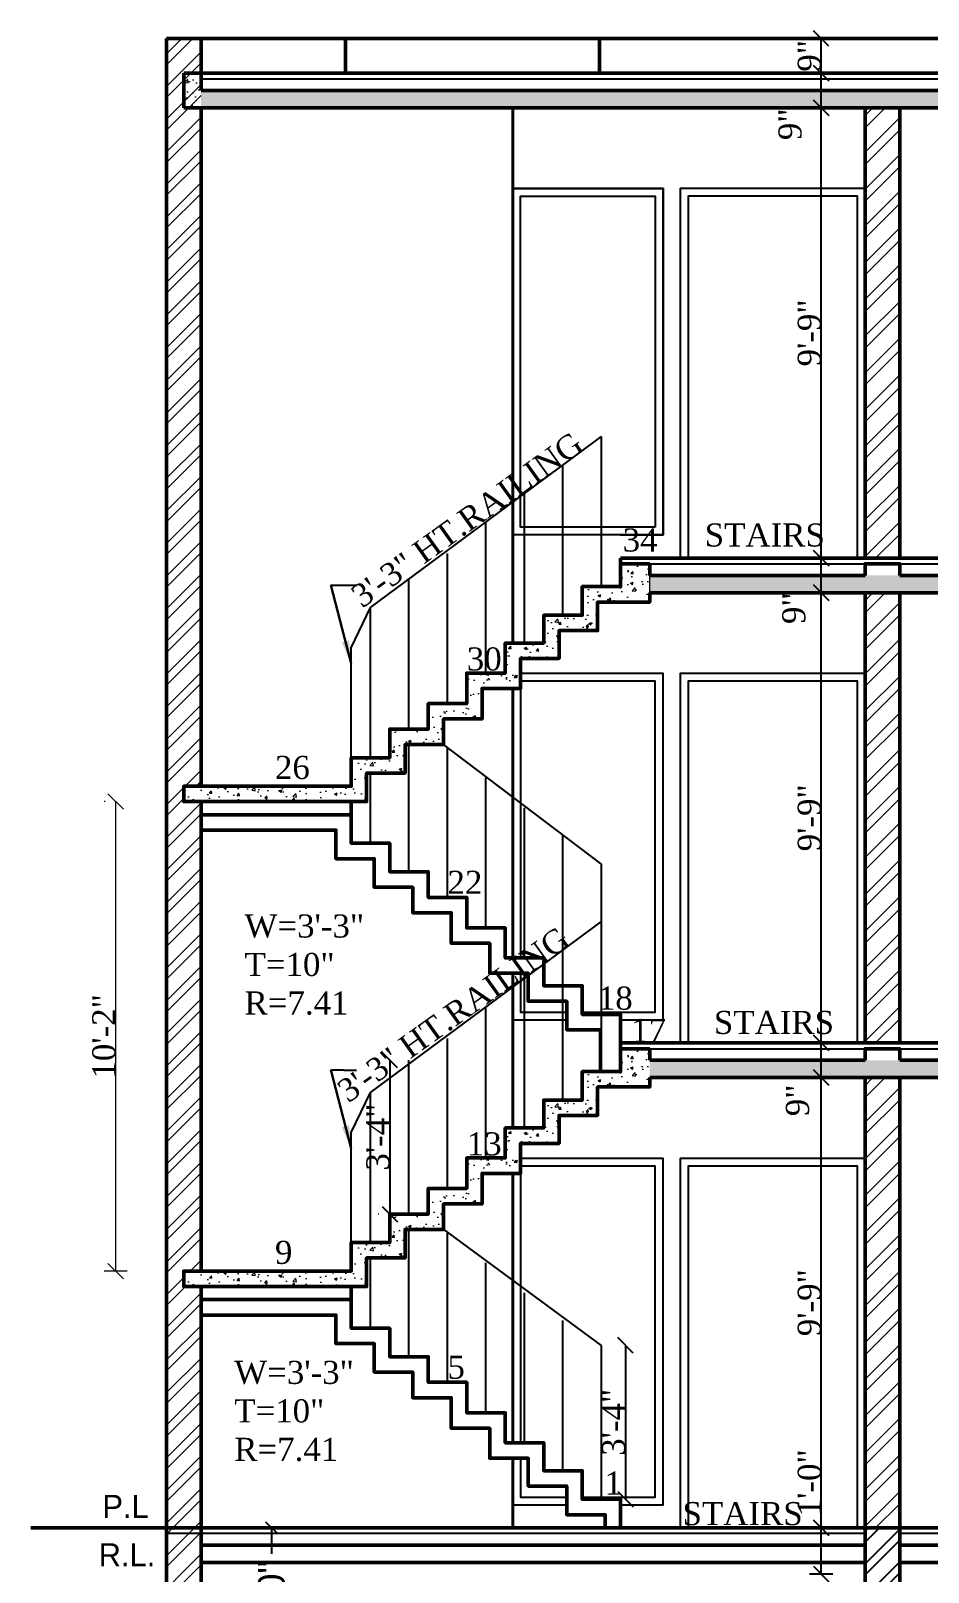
# Model space of a CAD drawing. Header units: feet. Extents: x 37458 to 42412, y -3338 to -325.
# Drawn here: x 40916.5 to 41149.7, y -1262.9 to -862.4 of the extents above; entities that cross this region are included whole.
import ezdxf

# ---------------------------------------------------------------- set-up
doc = ezdxf.new("R2010")
doc.units = ezdxf.units.FT
doc.header["$MEASUREMENT"] = 0
doc.header["$PDMODE"] = 35
doc.header["$PDSIZE"] = 8
doc.layers.get('Defpoints').update_dxf_attribs({"color": 52})
doc.layers.add('BLK_1_PARAPET_HT', color=2, linetype='Continuous', plot=False)
for name, color, linetype, lineweight in [('BLK_1_STAIR_HEADROOM', 7, 'Continuous', 0), ('dimensiom', 35, 'Continuous', 25), ('HAT', 8, 'Continuous', 13), ('RAILING', 113, 'Continuous', 25), ('TEXT', 7, 'Continuous', 30), ('WAII', 1, 'Continuous', 50), ('walls', 1, 'Continuous', 50), ('WIN', 141, 'Continuous', 25)]:
    doc.layers.add(name, color=color, linetype=linetype, lineweight=lineweight)
doc.styles.add("4''", font='romai___.ttf', dxfattribs={"height": 7})
doc.styles.add('FINAL SITE PLAN', font='romai___.ttf', dxfattribs={"height": 7})
doc.styles.get("Standard").update_dxf_attribs({"font": 'times.ttf', "height": 6})
doc.dimstyles.new('arrow', dxfattribs={"dimtxt": 6, "dimasz": 4, "dimexe": 3, "dimexo": 6, "dimgap": 0, "dimtad": 1, "dimzin": 3, "dimdsep": 46, "dimlunit": 4, "dimtxsty": 'Standard', "dimblk": 'OBLIQUE', "dimcen": 12, "dimclrd": 7, "dimclre": 256, "dimclrt": 7, "dimadec": 0, "dimazin": 0, "dimtfac": 1, "dimtofl": 0, "dimtmove": 0, "dimatfit": 3, "dimfxl": 3, "dimfxlon": 1, "dimtolj": 1, "dimtzin": 0, "dimlwd": -1, "dimlwe": -1, "dimarcsym": 0})
doc.dimstyles.new('PLANS', dxfattribs={"dimtxt": 6, "dimasz": 3, "dimexe": 3, "dimexo": 3, "dimgap": 1, "dimtad": 0, "dimzin": 3, "dimdsep": 46, "dimlunit": 4, "dimtxsty": 'FINAL SITE PLAN', "dimblk": 'OBLIQUE', "dimcen": 12, "dimclrd": 256, "dimclre": 256, "dimclrt": 256, "dimadec": 0, "dimazin": 0, "dimtfac": 1, "dimtofl": 0, "dimtmove": 0, "dimatfit": 3, "dimfxl": 3, "dimfxlon": 1, "dimtolj": 1, "dimtzin": 0, "dimlwd": -1, "dimlwe": -1, "dimarcsym": 0})
pattern_1 = [(50, (0, -0.24), (7.1726018, -0.62752135), [0.75, -8.25]), (355, (0, -0.24), (-1.3875133, 7.5219213), [0.6, -6.6]), (100.4514, (0.598, -0.292), (5.7850938, 6.8943954), [0.6374019, -7.0114211]), (46.1842, (0, 1.76), (10.6724105, -1.6551901), [1.125, -12.375]), (96.6356, (0.889, 1.622), (9.346627, 9.7411787), [0.956103, -10.51713]), (351.1842, (0, 1.76), (9.3466195, 9.741186), [0.9, -9.9]), (21, (1, 1.26), (5.9690705, -4.0261889), [0.75, -8.25]), (326, (1, 1.26), (2.4331533, 7.2515005), [0.6, -6.6]), (71.4514, (1.4974, 0.9245), (8.4022263, 3.225305), [0.6374019, -7.0114211]), (37.5, (0, -0.24), (0.12159855, 3.32893854), [0, -6.52, 0, -6.7, 0, -6.625]), (7.5, (0, -0.24), (2.63069537, 3.94411712), [0, -3.82, 0, -6.37, 0, -2.525]), (327.5, (-2.23, -0.24), (5.33822436, -0.22554872), [0, -2.5, 0, -7.8, 0, -10.35]), (317.5, (-3.23, -0.24), (5.8318617, 1.0010498), [0, -3.25, 0, -5.18, 0, -7.35])]
pattern_2 = [(50, (-3e-11, -126.24), (7.1726018, -0.62752135), [0.75, -8.25]), (355, (-3e-11, -126.24), (-1.3875133, 7.5219213), [0.6, -6.6]), (100.4514, (0.598, -126.292), (5.7850938, 6.8943954), [0.6374019, -7.0114211]), (46.1842, (-3e-11, -124.24), (10.6724105, -1.6551901), [1.125, -12.375]), (96.6356, (0.889, -124.378), (9.346627, 9.7411787), [0.956103, -10.51713]), (351.1842, (-3e-11, -124.24), (9.3466195, 9.741186), [0.9, -9.9]), (21, (1, -124.74), (5.9690705, -4.0261889), [0.75, -8.25]), (326, (1, -124.74), (2.4331533, 7.2515005), [0.6, -6.6]), (71.4514, (1.4974, -125.0755), (8.4022263, 3.225305), [0.6374019, -7.0114211]), (37.5, (-3e-11, -126.24), (0.12159855, 3.32893854), [0, -6.52, 0, -6.7, 0, -6.625]), (7.5, (-3e-11, -126.24), (2.63069537, 3.94411712), [0, -3.82, 0, -6.37, 0, -2.525]), (327.5, (-2.23, -126.24), (5.33822436, -0.22554872), [0, -2.5, 0, -7.8, 0, -10.35]), (317.5, (-3.23, -126.24), (5.8318617, 1.0010498), [0, -3.25, 0, -5.18, 0, -7.35])]

# ---------------------------------------------------------------- blocks, each defined once
blk = doc.blocks.new('_Oblique')
at = {"layer": 'dimensiom', "color": 0, "lineweight": -2}
blk.add_line((-0.5, -0.5), (0.5, 0.5), dxfattribs=at)
blk = doc.blocks.new('*D359')
at = {"layer": 'Defpoints', "color": 0, "transparency": 16777216}
for p in [(40973.01, -1251.37, 31), (40979.09, -1251.37), (40975.59, -1287.13)]:
    blk.add_point(p, dxfattribs=at)
at = {"layer": 'dimensiom', "transparency": 16777216}
for p, q in [((40979.09, -1251.37), (40979.09, -1258.16)), ((40980.41, -1251.37), (40982.09, -1251.37)), ((40979.09, -1287.13), (40979.09, -1280.34)), ((40978.59, -1287.13), (40982.09, -1287.13))]:
    blk.add_line(p, q, dxfattribs=at)
at = {"layer": 'dimensiom', "transparency": 16777216, "xscale": 3, "yscale": 3, "zscale": 3}
for p, rotation in [((40979.09, -1251.37), 90), ((40979.09, -1287.13), 270)]:
    blk.add_blockref('_Oblique', p, dxfattribs=dict(at, rotation=rotation))
at = {"layer": 'dimensiom', "transparency": 16777216, "insert": (40979.09, -1269.25), "char_height": 7, "attachment_point": 5, "rotation": 90, "style": 'FINAL SITE PLAN'}
blk.add_mtext('\\A1;3\'-0"', dxfattribs=at)
blk = doc.blocks.new('*D182')
at = {"layer": 'Defpoints', "color": 0, "ltscale": 0.75, "transparency": 16777216}
for p in [(41121.87, -1251.37), (41133.28, -1251.37), (41133.28, -1263.37)]:
    blk.add_point(p, dxfattribs=at)
at = {"layer": 'dimensiom', "color": 7, "ltscale": 0.75, "transparency": 16777216}
for p, q in [((41121.87, -1251.37), (41121.87, -1231.97)), ((41121.87, -1263.37), (41121.87, -1251.37))]:
    blk.add_line(p, q, dxfattribs=at)
at = {"layer": 'dimensiom', "ltscale": 0.75, "transparency": 16777216}
for p, q in [((41124.87, -1251.37), (41118.87, -1251.37)), ((41124.87, -1263.37), (41118.87, -1263.37))]:
    blk.add_line(p, q, dxfattribs=at)
at = {"layer": 'dimensiom', "color": 7, "ltscale": 0.75, "transparency": 16777216, "xscale": 4, "yscale": 4, "zscale": 4}
for p, rotation in [((41121.87, -1251.37), 90), ((41121.87, -1263.37), 270)]:
    blk.add_blockref('_Oblique', p, dxfattribs=dict(at, rotation=rotation))
at = {"layer": 'dimensiom', "color": 7, "ltscale": 0.75, "transparency": 16777216, "insert": (41118.82, -1239.67), "char_height": 6, "attachment_point": 5, "rotation": 90}
blk.add_mtext('\\A1;1\'-0"', dxfattribs=at)
blk = doc.blocks.new('*D183')
at = {"layer": 'Defpoints', "color": 0, "ltscale": 0.75, "transparency": 16777216}
for p in [(41121.87, -1134.37), (41133.28, -1134.37), (41133.28, -1251.37)]:
    blk.add_point(p, dxfattribs=at)
at = {"layer": 'dimensiom', "ltscale": 0.75, "transparency": 16777216}
for p, q in [((41124.87, -1134.37), (41118.87, -1134.37)), ((41124.87, -1251.37), (41118.87, -1251.37))]:
    blk.add_line(p, q, dxfattribs=at)
at = {"layer": 'dimensiom', "color": 7, "ltscale": 0.75, "transparency": 16777216}
blk.add_line((41121.87, -1251.37), (41121.87, -1134.37), dxfattribs=at)
at = {"layer": 'dimensiom', "color": 7, "ltscale": 0.75, "transparency": 16777216, "xscale": 4, "yscale": 4, "zscale": 4}
for p, rotation in [((41121.87, -1134.37), 90), ((41121.87, -1251.37), 270)]:
    blk.add_blockref('_Oblique', p, dxfattribs=dict(at, rotation=rotation))
at = {"layer": 'dimensiom', "color": 7, "ltscale": 0.75, "transparency": 16777216, "insert": (41118.81, -1192.87), "char_height": 6, "attachment_point": 5, "rotation": 90}
blk.add_mtext('\\A1;9\'-9"', dxfattribs=at)
blk = doc.blocks.new('*D184')
at = {"layer": 'Defpoints', "color": 0, "ltscale": 0.75, "transparency": 16777216}
for p in [(41121.87, -1125.37), (41133.28, -1125.37, -83.64), (41133.28, -1134.37)]:
    blk.add_point(p, dxfattribs=at)
at = {"layer": 'dimensiom', "ltscale": 0.75, "transparency": 16777216}
for p, q in [((41119.89, -1125.37), (41118.87, -1125.37)), ((41124.87, -1134.37), (41118.87, -1134.37))]:
    blk.add_line(p, q, dxfattribs=at)
at = {"layer": 'dimensiom', "color": 7, "ltscale": 0.75, "transparency": 16777216}
blk.add_line((41121.87, -1134.37), (41121.87, -1125.37), dxfattribs=at)
at = {"layer": 'dimensiom', "color": 7, "ltscale": 0.75, "transparency": 16777216, "xscale": 4, "yscale": 4, "zscale": 4}
for p, rotation in [((41121.87, -1125.37), 90), ((41121.87, -1134.37), 270)]:
    blk.add_blockref('_Oblique', p, dxfattribs=dict(at, rotation=rotation))
at = {"layer": 'dimensiom', "color": 7, "ltscale": 0.75, "transparency": 16777216, "insert": (41115.75, -1140.29), "char_height": 6, "attachment_point": 5, "rotation": 90}
blk.add_mtext('\\A1;9"', dxfattribs=at)
blk = doc.blocks.new('*D185')
at = {"layer": 'Defpoints', "color": 0, "ltscale": 0.75, "transparency": 16777216}
for p in [(41121.87, -1008.37), (41133.28, -1008.37, -83.64), (41133.28, -1125.37, -83.64)]:
    blk.add_point(p, dxfattribs=at)
at = {"layer": 'dimensiom', "ltscale": 0.75, "transparency": 16777216}
for p, q in [((41119.89, -1008.37), (41118.87, -1008.37)), ((41119.89, -1125.37), (41118.87, -1125.37))]:
    blk.add_line(p, q, dxfattribs=at)
at = {"layer": 'dimensiom', "color": 7, "ltscale": 0.75, "transparency": 16777216}
blk.add_line((41121.87, -1125.37), (41121.87, -1008.37), dxfattribs=at)
at = {"layer": 'dimensiom', "color": 7, "ltscale": 0.75, "transparency": 16777216, "xscale": 4, "yscale": 4, "zscale": 4}
for p, rotation in [((41121.87, -1008.37), 90), ((41121.87, -1125.37), 270)]:
    blk.add_blockref('_Oblique', p, dxfattribs=dict(at, rotation=rotation))
at = {"layer": 'dimensiom', "color": 7, "ltscale": 0.75, "transparency": 16777216, "insert": (41118.81, -1066.87), "char_height": 6, "attachment_point": 5, "rotation": 90}
blk.add_mtext('\\A1;9\'-9"', dxfattribs=at)
blk = doc.blocks.new('*D186')
at = {"layer": 'Defpoints', "color": 0, "ltscale": 0.75, "transparency": 16777216}
for p in [(41121.87, -999.37), (41132.58, -999.37, -68.49), (41133.28, -1008.37, -83.64)]:
    blk.add_point(p, dxfattribs=at)
at = {"layer": 'dimensiom', "ltscale": 0.75, "transparency": 16777216}
for p, q in [((41120.05, -999.37), (41118.87, -999.37)), ((41119.89, -1008.37), (41118.87, -1008.37))]:
    blk.add_line(p, q, dxfattribs=at)
at = {"layer": 'dimensiom', "color": 7, "ltscale": 0.75, "transparency": 16777216}
blk.add_line((41121.87, -1008.37), (41121.87, -999.37), dxfattribs=at)
at = {"layer": 'dimensiom', "color": 7, "ltscale": 0.75, "transparency": 16777216, "xscale": 4, "yscale": 4, "zscale": 4}
for p, rotation in [((41121.87, -999.37), 90), ((41121.87, -1008.37), 270)]:
    blk.add_blockref('_Oblique', p, dxfattribs=dict(at, rotation=rotation))
at = {"layer": 'dimensiom', "color": 7, "ltscale": 0.75, "transparency": 16777216, "insert": (41114.79, -1012.4), "char_height": 6, "attachment_point": 5, "rotation": 90}
blk.add_mtext('\\A1;9"', dxfattribs=at)
blk = doc.blocks.new('*D187')
at = {"layer": 'Defpoints', "color": 0, "ltscale": 0.75, "transparency": 16777216}
for p in [(41121.87, -882.37), (41133.28, -882.37, -185.28), (41132.58, -999.37, -68.49)]:
    blk.add_point(p, dxfattribs=at)
at = {"layer": 'dimensiom', "ltscale": 0.75, "transparency": 16777216}
for p, q in [((41119.34, -882.37), (41118.87, -882.37)), ((41120.05, -999.37), (41118.87, -999.37))]:
    blk.add_line(p, q, dxfattribs=at)
at = {"layer": 'dimensiom', "color": 7, "ltscale": 0.75, "transparency": 16777216}
blk.add_line((41121.87, -999.37), (41121.87, -882.37), dxfattribs=at)
at = {"layer": 'dimensiom', "color": 7, "ltscale": 0.75, "transparency": 16777216, "xscale": 4, "yscale": 4, "zscale": 4}
for p, rotation in [((41121.87, -882.37), 90), ((41121.87, -999.37), 270)]:
    blk.add_blockref('_Oblique', p, dxfattribs=dict(at, rotation=rotation))
at = {"layer": 'dimensiom', "color": 7, "ltscale": 0.75, "transparency": 16777216, "insert": (41118.81, -940.87), "char_height": 6, "attachment_point": 5, "rotation": 90}
blk.add_mtext('\\A1;9\'-9"', dxfattribs=at)
blk = doc.blocks.new('*D188')
at = {"layer": 'Defpoints', "color": 0, "ltscale": 0.75, "transparency": 16777216}
for p in [(41121.87, -873.37), (41133.39, -873.37, 397.78), (41133.28, -882.37, -185.28)]:
    blk.add_point(p, dxfattribs=at)
at = {"layer": 'dimensiom', "ltscale": 0.75, "transparency": 16777216}
for p, q in [((41119.09, -873.37), (41118.87, -873.37)), ((41119.34, -882.37), (41118.87, -882.37))]:
    blk.add_line(p, q, dxfattribs=at)
at = {"layer": 'dimensiom', "color": 7, "ltscale": 0.75, "transparency": 16777216}
blk.add_line((41121.87, -882.37), (41121.87, -873.37), dxfattribs=at)
at = {"layer": 'dimensiom', "color": 7, "ltscale": 0.75, "transparency": 16777216, "xscale": 4, "yscale": 4, "zscale": 4}
for p, rotation in [((41121.87, -873.37), 90), ((41121.87, -882.37), 270)]:
    blk.add_blockref('_Oblique', p, dxfattribs=dict(at, rotation=rotation))
at = {"layer": 'dimensiom', "color": 7, "ltscale": 0.75, "transparency": 16777216, "insert": (41113.8, -886.66), "char_height": 6, "attachment_point": 5, "rotation": 90}
blk.add_mtext('\\A1;9"', dxfattribs=at)
blk = doc.blocks.new('*D189')
at = {"layer": 'Defpoints', "color": 0, "ltscale": 0.75, "transparency": 16777216}
for p in [(41121.87, -864.37), (41133.34, -864.37, 394.82), (41133.39, -873.37, 397.78)]:
    blk.add_point(p, dxfattribs=at)
at = {"layer": 'dimensiom', "ltscale": 0.75, "transparency": 16777216}
for p, q in [((41119.09, -864.37), (41118.87, -864.37)), ((41119.09, -873.37), (41118.87, -873.37))]:
    blk.add_line(p, q, dxfattribs=at)
at = {"layer": 'dimensiom', "color": 7, "ltscale": 0.75, "transparency": 16777216}
blk.add_line((41121.87, -873.37), (41121.87, -864.37), dxfattribs=at)
at = {"layer": 'dimensiom', "color": 7, "ltscale": 0.75, "transparency": 16777216, "xscale": 4, "yscale": 4, "zscale": 4}
for p, rotation in [((41121.87, -864.37), 90), ((41121.87, -873.37), 270)]:
    blk.add_blockref('_Oblique', p, dxfattribs=dict(at, rotation=rotation))
at = {"layer": 'dimensiom', "color": 7, "ltscale": 0.75, "transparency": 16777216, "insert": (41118.81, -868.87), "char_height": 6, "attachment_point": 5, "rotation": 90}
blk.add_mtext('\\A1;9"', dxfattribs=at)
blk = doc.blocks.new('*D318')
at = {"layer": 'BLK_1_STAIR_HEADROOM', "ltscale": 0.75, "transparency": 16777216}
for p, q in [((40935.86, -1062.66), (40935.58, -1062.66)), ((40941.58, -1184.66), (40935.58, -1184.66))]:
    blk.add_line(p, q, dxfattribs=at)
at = {"layer": 'BLK_1_STAIR_HEADROOM', "color": 7, "ltscale": 0.75, "transparency": 16777216}
blk.add_line((40938.58, -1184.66), (40938.58, -1062.66), dxfattribs=at)
at = {"layer": 'Defpoints', "color": 0, "ltscale": 0.75, "transparency": 16777216}
for p in [(40938.58, -1062.66), (40999.78, -1062.66, -1364.08), (40999.78, -1184.66)]:
    blk.add_point(p, dxfattribs=at)
at = {"layer": 'BLK_1_STAIR_HEADROOM', "color": 7, "ltscale": 0.75, "transparency": 16777216, "xscale": 4, "yscale": 4, "zscale": 4}
for p, rotation in [((40938.58, -1062.66), 90), ((40938.58, -1184.66), 270)]:
    blk.add_blockref('_Oblique', p, dxfattribs=dict(at, rotation=rotation))
at = {"layer": 'BLK_1_STAIR_HEADROOM', "color": 7, "ltscale": 0.75, "transparency": 16777216, "insert": (40935.53, -1123.66), "char_height": 6, "attachment_point": 5, "rotation": 90}
blk.add_mtext('\\A1;10\'-2"', dxfattribs=at)
blk = doc.blocks.new('*D331')
at = {"layer": 'BLK_1_PARAPET_HT', "color": 7, "transparency": 16777216}
blk.add_line((41071.01, -1203.95), (41071.01, -1243.95), dxfattribs=at)
at = {"layer": 'BLK_1_PARAPET_HT', "transparency": 16777216}
for p, q in [((41073.97, -1203.95), (41074.01, -1203.95)), ((41073.97, -1243.95), (41074.01, -1243.95))]:
    blk.add_line(p, q, dxfattribs=at)
at = {"layer": 'Defpoints', "color": 0, "transparency": 16777216}
for p in [(41064.78, -1203.95, -1262.44), (41064.78, -1243.95, -1262.44), (41071.01, -1243.95)]:
    blk.add_point(p, dxfattribs=at)
at = {"layer": 'BLK_1_PARAPET_HT', "color": 7, "transparency": 16777216, "xscale": 4, "yscale": 4, "zscale": 4}
for p, rotation in [((41071.01, -1203.95), 90), ((41071.01, -1243.95), 270)]:
    blk.add_blockref('_Oblique', p, dxfattribs=dict(at, rotation=rotation))
at = {"layer": 'BLK_1_PARAPET_HT', "color": 7, "transparency": 16777216, "insert": (41067.96, -1223.95), "char_height": 6, "attachment_point": 5, "rotation": 90}
blk.add_mtext('\\A1;3\'-4"', dxfattribs=at)
blk = doc.blocks.new('*D330')
at = {"layer": 'BLK_1_PARAPET_HT', "transparency": 16777216}
for p, q in [((41006.82, -1129.84), (41006.78, -1129.84)), ((41006.82, -1169.83), (41006.78, -1169.83))]:
    blk.add_line(p, q, dxfattribs=at)
at = {"layer": 'BLK_1_PARAPET_HT', "color": 7, "transparency": 16777216}
blk.add_line((41009.78, -1129.84), (41009.78, -1169.83), dxfattribs=at)
at = {"layer": 'Defpoints', "color": 0, "transparency": 16777216}
for p in [(41014.78, -1129.84, -1262.44), (41009.78, -1169.83), (41014.78, -1169.83, -1262.44)]:
    blk.add_point(p, dxfattribs=at)
at = {"layer": 'BLK_1_PARAPET_HT', "color": 7, "transparency": 16777216, "xscale": 4, "yscale": 4, "zscale": 4}
for p, rotation in [((41009.78, -1129.84), 90), ((41009.78, -1169.83), 270)]:
    blk.add_blockref('_Oblique', p, dxfattribs=dict(at, rotation=rotation))
at = {"layer": 'BLK_1_PARAPET_HT', "color": 7, "transparency": 16777216, "insert": (41006.73, -1149.84), "char_height": 6, "attachment_point": 5, "rotation": 90}
blk.add_mtext('\\A1;3\'-4"', dxfattribs=at)

msp = doc.modelspace()

# ---------------------------------------------------------------- hatches: boundary and pattern name
at = {"layer": 'dimensiom', "ltscale": 0.75}
h = msp.add_hatch(dxfattribs=at)
h.set_pattern_fill('ANSI32', color=256, scale=16, style=0)
h.set_pattern_definition([(45, (6718.246, 318.7826), (-4.2426407, 4.2426407), []), (45, (6721.074, 318.7826), (-4.2426407, 4.2426407), [])])
h.paths.add_polyline_path([(41133.2794, -1251.3706), (41142.2794, -1251.3706), (41142.2794, -1271.4424), (41133.2794, -1271.4424)])
at = {"layer": 'HAT', "ltscale": 0.75}
h = msp.add_hatch(dxfattribs=at)
h.set_pattern_fill('ANSI32', color=256, scale=16, style=0)
h.set_pattern_definition([(45, (3471.2465, 1150.107), (-4.2426407, 4.2426407), []), (45, (3474.075, 1150.107), (-4.2426407, 4.2426407), [])])
h.paths.add_polyline_path([(40960.7794, -864.3706), (40951.7794, -864.3706), (40951.7794, -1266.3706), (40949.5294, -1266.3706), (40949.5294, -1269.3706), (40947.2794, -1269.3706), (40947.2794, -1272.3706), (40945.0294, -1272.3706), (40945.0294, -1275.3706), (40942.7794, -1275.3706), (40942.7794, -1278.3706), (40960.7794, -1278.3706), (40960.7794, -1188.6647), (40956.2855, -1188.6647), (40956.2855, -1184.6647), (40960.7794, -1184.6647), (40960.7794, -1062.6647), (40956.2855, -1062.6647), (40956.2855, -1058.6647), (40960.7794, -1058.6647)])
h = msp.add_hatch(dxfattribs=at)
h.set_pattern_fill('AR-CONC', color=256, style=0)
h.set_pattern_definition([(50, (6254.746, 318.7826), (7.1726018, -0.6275213), [0.75, -8.25]), (355, (6254.746, 318.7826), (-1.3875133, 7.5219213), [0.6, -6.6]), (100.4514, (6255.3435, 318.73), (5.7850938, 6.8943954), [0.6374019, -7.0114211]), (46.1842, (6254.746, 320.7826), (10.6724105, -1.6551901), [1.125, -12.375]), (96.6356, (6255.635, 320.645), (9.346627, 9.7411787), [0.956103, -10.51713]), (351.1842, (6254.746, 320.783), (9.3466195, 9.741186), [0.9, -9.9]), (21, (6255.746, 320.2826), (5.9690705, -4.0261889), [0.75, -8.25]), (326, (6255.746, 320.2826), (2.4331533, 7.2515005), [0.6, -6.6]), (71.4514, (6256.243, 319.947), (8.4022263, 3.225305), [0.6374019, -7.0114211]), (37.5, (6254.7457, 318.7826), (0.12159855, 3.32893854), [0, -6.52, 0, -6.7, 0, -6.625]), (7.5, (6254.7457, 318.7826), (2.63069537, 3.94411712), [0, -3.82, 0, -6.37, 0, -2.525]), (327.5, (6252.5157, 318.7826), (5.33822436, -0.22554872), [0, -2.5, 0, -7.8, 0, -10.35]), (317.5, (6251.5157, 318.7826), (5.8318617, 1.0010498), [0, -3.25, 0, -5.18, 0, -7.35])])
h.paths.add_polyline_path([(40956.2794, -873.3706), (40960.7794, -873.3706), (40960.7794, -882.3706), (40956.2794, -882.3706)])
h = msp.add_hatch(dxfattribs=at)
h.set_pattern_fill('AR-CONC', color=256, style=0)
h.set_pattern_definition(pattern_1)
h.paths.add_polyline_path([(40960.7794, -877.8706), (41350.7794, -877.8706), (41350.7794, -882.3706), (40960.7794, -882.3706)])
h = msp.add_hatch(dxfattribs=at)
h.set_pattern_fill('ANSI32', color=256, scale=18, style=0)
h.set_pattern_definition([(45, (3e-11, 251.76), (-4.7729708, 4.7729708), []), (45, (3.182, 251.76), (-4.7729708, 4.7729708), [])])
h.paths.add_polyline_path([(41133.2794, -999.3706), (41142.2794, -999.3706), (41142.2794, -882.3706), (41133.2794, -882.3706)])
h = msp.add_hatch(dxfattribs=at)
h.set_pattern_fill('AR-CONC', color=256, style=0)
h.set_pattern_definition(pattern_1)
h.paths.add_polyline_path([(41043.7794, -1025.4681), (41053.7794, -1025.4681), (41053.7794, -1018.2164), (41063.7794, -1018.2164), (41063.7794, -1010.7919), (41077.3417, -1010.7919), (41077.3417, -1008.3706), (41077.3417, -1003.8706), (41077.3417, -1000.8706), (41069.7794, -1000.8706), (41069.7794, -1006.7919), (41059.7794, -1006.7919), (41059.7794, -1014.2164), (41049.7794, -1014.2164), (41049.7794, -1021.4681), (41039.7794, -1021.4681), (41039.7794, -1029.2557), (41029.7794, -1029.2557), (41029.7794, -1037.1812), (41019.7794, -1037.1812), (41019.7794, -1043.8338), (41009.7794, -1043.8338), (41009.7794, -1051.253), (40999.7794, -1051.253), (40999.7794, -1058.6647), (40956.2855, -1058.6647), (40956.2855, -1062.6647), (41003.7794, -1062.6647), (41003.7794, -1055.253), (41013.7794, -1055.253), (41013.7794, -1047.8338), (41023.7794, -1047.8338), (41023.7794, -1041.1812), (41033.7794, -1041.1812), (41033.7794, -1033.2557), (41043.7794, -1033.2557), (41043.7794, -1031.3706)])
h = msp.add_hatch(dxfattribs=at)
h.set_pattern_fill('AR-CONC', color=256, style=0)
h.set_pattern_definition(pattern_1)
h.paths.add_polyline_path([(41341.7794, -1008.3706), (41350.7794, -1008.3706), (41350.7794, -1000.8706), (41341.7794, -1000.8706)])
h.paths.add_polyline_path([(41077.3417, -1008.3706), (41341.7794, -1008.3706), (41341.7794, -1003.8706), (41077.3417, -1003.8706)])
h = msp.add_hatch(dxfattribs=at)
h.set_pattern_fill('ANSI32', color=256, scale=18, style=0)
h.set_pattern_definition([(45, (3e-11, 125.76), (-4.7729708, 4.7729708), []), (45, (3.182, 125.76), (-4.7729708, 4.7729708), [])])
h.paths.add_polyline_path([(41133.2794, -1125.3706), (41142.2794, -1125.3706), (41142.2794, -1008.3706), (41133.2794, -1008.3706)])
h = msp.add_hatch(dxfattribs=at)
h.set_pattern_fill('AR-CONC', color=256, style=0)
h.set_pattern_definition(pattern_2)
h.paths.add_polyline_path([(41043.7794, -1151.4681), (41053.7794, -1151.4681), (41053.7794, -1144.2164), (41063.7794, -1144.2164), (41063.7794, -1136.7919), (41077.3417, -1136.7919), (41077.3417, -1134.3706), (41077.3417, -1129.8706), (41077.3417, -1126.8706), (41069.7794, -1126.8706), (41069.7794, -1132.7919), (41059.7794, -1132.7919), (41059.7794, -1140.2164), (41049.7794, -1140.2164), (41049.7794, -1147.4681), (41039.7794, -1147.4681), (41039.7794, -1155.2557), (41029.7794, -1155.2557), (41029.7794, -1163.1812), (41019.7794, -1163.1812), (41019.7794, -1169.8338), (41009.7794, -1169.8338), (41009.7794, -1177.253), (40999.7794, -1177.253), (40999.7794, -1184.6647), (40956.2855, -1184.6647), (40956.2855, -1188.6647), (41003.7794, -1188.6647), (41003.7794, -1181.253), (41013.7794, -1181.253), (41013.7794, -1173.8338), (41023.7794, -1173.8338), (41023.7794, -1167.1812), (41033.7794, -1167.1812), (41033.7794, -1159.2557), (41043.7794, -1159.2557), (41043.7794, -1157.3706)])
h = msp.add_hatch(dxfattribs=at)
h.set_pattern_fill('AR-CONC', color=256, style=0)
h.set_pattern_definition(pattern_2)
h.paths.add_polyline_path([(41341.7794, -1134.3706), (41350.7794, -1134.3706), (41350.7794, -1126.8706), (41341.7794, -1126.8706)])
h.paths.add_polyline_path([(41077.3417, -1134.3706), (41341.7794, -1134.3706), (41341.7794, -1129.8706), (41077.3417, -1129.8706)])
h = msp.add_hatch(dxfattribs=at)
h.set_pattern_fill('ANSI32', color=256, scale=18, style=0)
h.set_pattern_definition([(45, (0, -0.24), (-4.7729708, 4.7729708), []), (45, (3.182, -0.24), (-4.7729708, 4.7729708), [])])
h.paths.add_polyline_path([(41133.2794, -1251.3706), (41142.2794, -1251.3706), (41142.2794, -1134.3706), (41133.2794, -1134.3706)])

# ---------------------------------------------------------------- linework, layer by layer
msp.add_line((41077.3417, -1009.5813, -1364.0775), (41077.3417, -1003.8706, -1364.0775), dxfattribs=at)
at = {"layer": 'HAT', "ltscale": 0.75, "elevation": -1325.5083}
msp.add_lwpolyline([(41133.2794, -1251.3706), (41142.2794, -1251.3706), (41142.2794, -1134.3706), (41133.2794, -1134.3706)], close=True, dxfattribs=at)
at = {"layer": 'RAILING', "color": 3, "ltscale": 0.75}
for p, q in [((41004.7794, -1012.253, -1382.0775), (41064.7794, -967.7919, -1382.0775)), ((41064.7794, -1006.7919, -1382.0775), (41064.7794, -967.7919, -1382.0775)), ((41054.7794, -1014.2164, -1382.0775), (41054.7794, -975.2164, -1382.0775)), ((41044.7794, -1021.4681, -1382.0775), (41044.7794, -982.4681, -1382.0775)), ((41034.7794, -1029.2557, -1382.0775), (41034.7794, -990.2557, -1382.0775)), ((41024.7794, -1037.1812, -1382.0775), (41024.7794, -998.1812, -1382.0775)), ((41014.7794, -1043.8338, -1382.0775), (41014.7794, -1004.8338, -1382.0775)), ((40999.7794, -1022.6647, -1382.0775), (41004.7794, -1012.253, -1382.0775)), ((41004.7794, -1051.253, -1382.0775), (41004.7794, -1012.253, -1382.0775)), ((40999.7794, -1058.6647, -1382.0775), (40999.7794, -1022.6647, -1382.0775)), ((41004.7794, -1051.253, -1382.0775), (41004.7794, -1034.4883, -1382.0775)), ((41014.7794, -1043.8338, -1382.0775), (41014.7794, -1041.9074, -1382.0775)), ((41014.7794, -1080.9074, -1382.0775), (41014.7794, -1047.8338, -1382.0775)), ((41064.7794, -1078.9493, -1382.0775), (41023.7794, -1047.8003, -1382.0775)), ((41024.7794, -1087.5601, -1382.0775), (41024.7794, -1048.5601, -1382.0775)), ((41004.7794, -1073.4883, -1382.0775), (41004.7794, -1055.253, -1382.0775)), ((41034.7794, -1095.4856, -1382.0775), (41034.7794, -1056.4856, -1382.0775)), ((41044.7794, -1103.2731, -1382.0775), (41044.7794, -1064.2731, -1382.0775)), ((41054.7794, -1110.5248, -1382.0775), (41054.7794, -1071.5248, -1382.0775)), ((41064.7794, -1132.7919, -1382.0775), (41064.7794, -1078.9493, -1382.0775)), ((41004.7794, -1138.253, -1280.438), (41064.7794, -1093.7919, -1280.438)), ((41064.7794, -1117.9493, -1280.438), (41064.7794, -1093.7919, -1280.438)), ((41054.7794, -1140.2164, -1280.438), (41054.7794, -1101.2164, -1280.438)), ((41044.7794, -1147.4681, -1280.438), (41044.7794, -1108.4681, -1280.438)), ((41034.7794, -1155.2557, -1280.438), (41034.7794, -1116.2557, -1280.438)), ((41024.7794, -1163.1812, -1280.438), (41024.7794, -1124.1812, -1280.438)), ((41064.7794, -1132.7919, -1280.438), (41064.7794, -1123.5177, -1280.438)), ((41014.7794, -1169.8338, -1280.438), (41014.7794, -1129.8338, -1280.438)), ((40999.7794, -1148.6647, -1280.438), (41004.7794, -1138.253, -1280.438)), ((41004.7794, -1177.253, -1280.438), (41004.7794, -1138.253, -1280.438)), ((40999.7794, -1184.6647, -1280.438), (40999.7794, -1148.6647, -1280.438)), ((41004.7794, -1177.253, -1280.438), (41004.7794, -1160.4883, -1280.438)), ((41014.7794, -1169.8338, -1280.438), (41014.7794, -1167.9074, -1280.438)), ((41014.7794, -1206.9074, -1280.438), (41014.7794, -1173.8338, -1280.438)), ((41064.7794, -1203.9493, -1280.438), (41023.7794, -1173.8003, -1280.438)), ((41024.7794, -1213.5601, -1280.438), (41024.7794, -1174.5601, -1280.438)), ((41004.7794, -1199.4883, -1280.438), (41004.7794, -1181.253, -1280.438)), ((41034.7794, -1221.4856, -1280.438), (41034.7794, -1182.4856, -1280.438)), ((41044.7794, -1229.2731, -1280.438), (41044.7794, -1190.2731, -1280.438)), ((41054.7794, -1236.5248, -1280.438), (41054.7794, -1197.5248, -1280.438)), ((41064.7794, -1243.9493, -1280.438), (41064.7794, -1203.9493, -1280.438))]:
    msp.add_line(p, q, dxfattribs=at)
at = {"layer": 'WAII', "lineweight": 40, "ltscale": 0.75}
for p, q in [((41041.7794, -882.3706, -914.7847), (41041.7794, -1021.4681, -914.7847)), ((41041.7794, -1033.2557, -813.1452), (41041.7794, -1103.2731, -813.1452)), ((41041.7794, -1107.2731, -813.1452), (41041.7794, -1147.4681, -813.1452)), ((41041.7794, -1159.2557, -1298.1999), (41041.7794, -1229.2731, -766.567)), ((41041.7794, -1233.2731, -711.5057), (41041.7794, -1251.3706, -711.5057))]:
    msp.add_line(p, q, dxfattribs=at)
at = {"layer": 'walls', "ltscale": 0.75}
for p, q in [((40960.7794, -864.3706, -914.9286), (40951.7794, -864.3706, -914.7847)), ((41419.7794, -864.3706, -922.2693), (40960.7794, -864.3706, -914.9286)), ((40998.2794, -873.3706, -914.717), (40998.2794, -864.3706, -916.44)), ((41064.2794, -873.3706, -914.717), (41064.2794, -864.3706, -916.44)), ((41350.7794, -873.3706, -914.7706), (40956.2794, -873.3706, -914.699)), ((40956.2794, -873.3706, -905.7847), (40956.2794, -882.3706, -905.7847)), ((40960.7794, -877.8706, -772.643), (41341.7794, -877.8706, -639.2864)), ((41350.7794, -882.3706, -923.443), (40956.2794, -882.3706, -944.2445)), ((41133.2794, -999.3706, -1515.7918), (41133.2794, -882.3706, -1515.7918)), ((41142.2794, -999.3706, -1515.7918), (41142.2794, -882.3706, -1515.7918)), ((41069.7794, -999.3706, -1438.8365), (41350.7794, -999.3706, -1341.1428)), ((41077.3417, -1000.8706, -1382.0775), (41069.7794, -1000.8706, -1382.0775)), ((41077.3417, -1003.8706, -1477.7737), (41133.2794, -1003.8706, -1451.2826)), ((41142.2794, -1003.8706, -1447.0203), (41341.7794, -1003.8706, -1352.5407)), ((41350.7794, -1008.3706, -1125.8747), (41077.3417, -1008.3706, -1509.791)), ((41077.3417, -1008.3706, -1341.8057), (41350.7794, -1008.3706, -1243.3554)), ((41133.2794, -1125.3706, -1414.1523), (41133.2794, -1008.3706, -1414.1523)), ((41142.2794, -1125.3706, -1414.1523), (41142.2794, -1008.3706, -1414.1523)), ((40999.7794, -1066.0765, -1382.0775), (40999.7794, -1062.6647, -1382.0775)), ((41069.7794, -1125.3706, -1337.197), (41350.7794, -1125.3706, -1239.5033)), ((41077.3417, -1126.8706, -1280.438), (41069.7794, -1126.8706, -1280.438)), ((41077.3417, -1129.8706, -1376.1342), (41133.2794, -1129.8706, -1349.6431)), ((41142.2794, -1129.8706, -1345.3808), (41341.7794, -1129.8706, -1250.9012)), ((41350.7794, -1134.3706, -1024.2353), (41077.3417, -1134.3706, -1408.1515)), ((41077.3417, -1134.3706, -1240.1662), (41350.7794, -1134.3706, -1141.7159)), ((41133.2794, -1251.3706, -1312.5128), (41133.2794, -1134.3706, -1312.5128)), ((41142.2794, -1251.3706, -1312.5128), (41142.2794, -1134.3706, -1312.5128)), ((40999.7794, -1192.0765, -1280.438), (40999.7794, -1188.6647, -1280.438)), ((41040.2794, -1251.3706, -1103.329), (40916.5345, -1251.3706, -1021.9168)), ((41428.7794, -1251.3706, -1114.1251), (41040.2794, -1251.3706, -1103.329)), ((41133.2794, -1271.2024, -1343.5083), (41133.2794, -1251.3706, -1312.5128)), ((41142.2794, -1271.2024, -1343.5083), (41142.2794, -1251.3706, -1312.5128)), ((41133.2794, -1255.8706, -1095.6488), (40960.7794, -1255.8706, -1095.6488)), ((41341.7794, -1255.8706, -1095.6488), (41142.2794, -1255.8706, -1095.6488)), ((41133.2794, -1260.3706, -1095.6488), (40960.7794, -1260.3706, -1095.6488)), ((41341.7794, -1260.3706, -1095.6488), (41142.2794, -1260.3706, -1095.6488))]:
    msp.add_line(p, q, dxfattribs=at)
for points, elevation in [([(40951.7794, -864.3706), (40951.7794, -1266.1306)], -1045.2122), ([(40960.7794, -864.3706), (40960.7794, -877.8706)], -1014.2167), ([(40960.7794, -882.3706), (40960.7794, -1058.6647)], -1014.2167), ([(41069.7794, -999.3706), (41069.7794, -1006.7919), (41059.7794, -1006.7919), (41059.7794, -1014.2164), (41049.7794, -1014.2164), (41049.7794, -1021.4681), (41039.7794, -1021.4681), (41039.7794, -1029.2557), (41029.7794, -1029.2557), (41029.7794, -1037.1812), (41019.7794, -1037.1812), (41019.7794, -1043.8338), (41009.7794, -1043.8338), (41009.7794, -1051.253), (40999.7794, -1051.253), (40999.7794, -1058.6647), (40956.2855, -1058.6647), (40956.2855, -1062.6647), (41003.7794, -1062.6647), (41003.7794, -1055.253), (41013.7794, -1055.253), (41013.7794, -1047.8338), (41023.7794, -1047.8338), (41023.7794, -1041.1812), (41033.7794, -1041.1812), (41033.7794, -1033.2557), (41043.7794, -1033.2557), (41043.7794, -1025.4681), (41053.7794, -1025.4681), (41053.7794, -1018.2164), (41063.7794, -1018.2164), (41063.7794, -1010.7919), (41077.3417, -1010.7919), (41077.3417, -1008.3706)], -1382.0775), ([(41077.3417, -1000.8706), (41077.3417, -1003.8706)], -1382.0775), ([(41133.2629, -1003.8706), (41133.2629, -1000.8706), (41142.2794, -1000.8706), (41142.2794, -1003.8706)], -1414.1523), ([(40960.7794, -1062.6647), (40960.7794, -1184.6647)], -1014.2167), ([(41069.7794, -1125.3706), (41069.7794, -1117.9493), (41059.7794, -1117.9493), (41059.7794, -1110.5248), (41049.7794, -1110.5248), (41049.7794, -1103.2731), (41039.7794, -1103.2731), (41039.7794, -1095.4856), (41029.7794, -1095.4856), (41029.7794, -1087.5601), (41019.7794, -1087.5601), (41019.7794, -1080.9074), (41009.7794, -1080.9074), (41009.7794, -1073.4883), (40999.7794, -1073.4883), (40999.7794, -1066.0765), (40960.7794, -1066.0765)], -1382.0775), ([(41064.5784, -1132.7919), (41064.5784, -1121.9493), (41055.7794, -1121.9493), (41055.7794, -1114.5248), (41045.7794, -1114.5248), (41045.7794, -1107.2731), (41035.7794, -1107.2731), (41035.7794, -1099.4856), (41025.7794, -1099.4856), (41025.7794, -1091.5601), (41015.7794, -1091.5601), (41015.7794, -1084.9074), (41005.7794, -1084.9074), (41005.7794, -1077.4883), (40995.7794, -1077.4883), (40995.7794, -1070.0765), (40960.7794, -1070.0765)], -1382.0775), ([(41069.7794, -1125.3706), (41069.7794, -1132.7919), (41059.7794, -1132.7919), (41059.7794, -1140.2164), (41049.7794, -1140.2164), (41049.7794, -1147.4681), (41039.7794, -1147.4681), (41039.7794, -1155.2557), (41029.7794, -1155.2557), (41029.7794, -1163.1812), (41019.7794, -1163.1812), (41019.7794, -1169.8338), (41009.7794, -1169.8338), (41009.7794, -1177.253), (40999.7794, -1177.253), (40999.7794, -1184.6647), (40956.2855, -1184.6647), (40956.2855, -1188.6647), (41003.7794, -1188.6647), (41003.7794, -1181.253), (41013.7794, -1181.253), (41013.7794, -1173.8338), (41023.7794, -1173.8338), (41023.7794, -1167.1812), (41033.7794, -1167.1812), (41033.7794, -1159.2557), (41043.7794, -1159.2557), (41043.7794, -1151.4681), (41053.7794, -1151.4681), (41053.7794, -1144.2164), (41063.7794, -1144.2164), (41063.7794, -1136.7919), (41077.3417, -1136.7919), (41077.3417, -1134.3706)], -1280.438), ([(41077.3417, -1126.8706), (41077.3417, -1129.8706)], -1280.438), ([(41133.2629, -1129.8706), (41133.2629, -1126.8706), (41142.2794, -1126.8706), (41142.2794, -1129.8706)], -1312.5128), ([(40960.7794, -1188.6647), (40960.7794, -1266.1306)], -1045.2122), ([(41069.7794, -1251.3706), (41069.7794, -1243.9493), (41059.7794, -1243.9493), (41059.7794, -1236.5248), (41049.7794, -1236.5248), (41049.7794, -1229.2731), (41039.7794, -1229.2731), (41039.7794, -1221.4856), (41029.7794, -1221.4856), (41029.7794, -1213.5601), (41019.7794, -1213.5601), (41019.7794, -1206.9074), (41009.7794, -1206.9074), (41009.7794, -1199.4883), (40999.7794, -1199.4883), (40999.7794, -1192.0765), (40960.7794, -1192.0765)], -1280.438), ([(41065.7794, -1251.3706), (41065.7794, -1247.9493), (41055.7794, -1247.9493), (41055.7794, -1240.5248), (41045.7794, -1240.5248), (41045.7794, -1233.2731), (41035.7794, -1233.2731), (41035.7794, -1225.4856), (41025.7794, -1225.4856), (41025.7794, -1217.5601), (41015.7794, -1217.5601), (41015.7794, -1210.9074), (41005.7794, -1210.9074), (41005.7794, -1203.4883), (40995.7794, -1203.4883), (40995.7794, -1196.0765), (40960.7794, -1196.0765)], -1280.438)]:
    msp.add_lwpolyline(points, dxfattribs=dict(at, elevation=elevation))
at = {"layer": 'WIN'}
for p, q in [((40960.7794, -874.8706, -732.4628), (41341.7794, -874.8706, -690.6767)), ((41077.3417, -1000.8706, -1366.9512), (41350.7794, -1000.8706, -1325.7739)), ((41077.3417, -1000.8706, -816.549), (41098.2794, -1000.8706, -813.396)), ((41077.3417, -1126.8706, -1265.3117), (41350.7794, -1126.8706, -1224.1344)), ((41077.3417, -1126.8706, -714.9096), (41098.2794, -1126.8706, -711.7565)), ((41133.2794, -1252.8706, -1093.5444), (40951.7794, -1252.8706, -1157.2019)), ((41428.7794, -1252.8706, -989.9036), (41142.2794, -1252.8706, -1090.3878))]:
    msp.add_line(p, q, dxfattribs=at)
for points, elevation in [([(41069.7794, -993.3706), (41080.7794, -993.3706), (41080.7794, -903.3706), (41041.7794, -903.3706), (41041.7794, -984.5248)], -1515.7918), ([(41133.2794, -999.3706), (41133.2794, -903.3706), (41085.2794, -903.3706), (41085.2794, -999.3706)], -1515.7918), ([(41131.2794, -999.3706), (41131.2794, -905.3706), (41087.2794, -905.3706), (41087.2794, -999.3706)], -1515.7918), ([(41041.7794, -1033.2557), (41041.7794, -1103.2731)], -1414.1523), ([(41069.7794, -1119.3706), (41080.7794, -1119.3706), (41080.7794, -1029.3706), (41043.7794, -1029.3706)], -1414.1523), ([(41059.7794, -1117.3706), (41078.7794, -1117.3706), (41078.7794, -1031.3706), (41043.7794, -1031.3706), (41043.7794, -1103.2731)], -1414.1523), ([(41133.2794, -1125.3706), (41133.2794, -1029.3706), (41085.2794, -1029.3706), (41085.2794, -1125.3706)], -1414.1523), ([(41131.2794, -1125.3706), (41131.2794, -1031.3706), (41087.2794, -1031.3706), (41087.2794, -1125.3706)], -1414.1523), ([(41041.7794, -1107.2731), (41041.7794, -1110.5248)], -1414.1523), ([(41043.7794, -1107.2731), (41043.7794, -1117.3706), (41055.7794, -1117.3706)], -1414.1523), ([(41041.7794, -1119.3706), (41055.7794, -1119.3706)], -1414.1523), ([(41069.7794, -1245.3706), (41080.7794, -1245.3706), (41080.7794, -1155.3706), (41043.7794, -1155.3706)], -1312.5128), ([(41059.7794, -1243.3706), (41078.7794, -1243.3706), (41078.7794, -1157.3706), (41043.7794, -1157.3706), (41043.7794, -1229.2731)], -1312.5128), ([(41133.2794, -1251.3706), (41133.2794, -1155.3706), (41085.2794, -1155.3706), (41085.2794, -1251.3706)], -1312.5128), ([(41131.2794, -1251.3706), (41131.2794, -1157.3706), (41087.2794, -1157.3706), (41087.2794, -1251.3706)], -1312.5128), ([(41041.7794, -1159.2557), (41041.7794, -1229.2731)], -1312.5128), ([(41041.7794, -1233.2731), (41041.7794, -1236.5248)], -1312.5128), ([(41043.7794, -1233.2731), (41043.7794, -1243.3706), (41055.7794, -1243.3706)], -1312.5128), ([(41041.7794, -1245.3706), (41055.7794, -1245.3706)], -1312.5128)]:
    msp.add_lwpolyline(points, dxfattribs=dict(at, elevation=elevation))
at = {"layer": 'WIN', "elevation": -1546.7873}
for points in [[(41080.7794, -993.3706), (41041.7794, -993.3706), (41041.7794, -903.3706), (41080.7794, -903.3706)], [(41078.7794, -991.3706), (41043.7794, -991.3706), (41043.7794, -905.3706), (41078.7794, -905.3706)]]:
    msp.add_lwpolyline(points, close=True, dxfattribs=at)

# ---------------------------------------------------------------- texts
at = {"layer": 'TEXT', "char_height": 6, "width": 82.224509, "attachment_point": 1, "rotation": 35.569423, "style": "4''"}
for insert in [(40999.1203, -1007.6594, -1346.7837), (40995.5428, -1136.22, -1245.1442)]:
    msp.add_mtext('\\A1;{\\fRomantic|b0|i0|c2|p2;3\'-3" HT.RAILING}', dxfattribs=dict(at, insert=insert))
at = {"layer": 'TEXT', "ltscale": 0.75, "char_height": 8, "attachment_point": 1}
for s, insert, width in [('\\A1;{\\H0.75x;34}', (41070.3103, -991.6708, -1414.1523), 3.423735), ('\\A1;{\\H0.75x;STAIRS}', (41091.6159, -990.3718, -1312.5128), 39.195291), ('\\A1;{\\H0.75x;30}', (41029.8038, -1022.5879, -1414.1523), 3.423735), ('\\A1;{\\H0.75x;26}', (40979.9643, -1050.7789, -1414.1523), 3.423735), ('\\A1;{\\H0.75x;22}', (41024.7794, -1080.6242, -1382.0775), 3.423735), ('\\A1;{\\H0.75x;W=3\'-3"\\PT=10"\\PR=7.41}', (40972.0557, -1091.9764, -1312.5128), 50.875977), ('\\A1;{\\H0.75x;18}', (41063.8513, -1110.7305, -604.2542), 3.423735), ('\\A1;{\\H0.75x;STAIRS}', (41093.9962, -1117.0353, -993.1659), 39.195291), ('\\A1;{\\H0.75x;17}', (41072.4957, -1119.1099, -1312.5128), 3.423735), ('\\A1;{\\H0.75x;13}', (41029.8038, -1148.5879, -1312.5128), 3.423735), ('\\A1;{\\H0.75x;9}', (40979.9643, -1176.7789, -1312.5128), 3.423735), ('\\A1;{\\H0.75x;W=3\'-3"\\PT=10"\\PR=7.41}', (40969.3832, -1207.9697, -1312.5128), 50.875977), ('\\A1;{\\H0.75x;5}', (41024.7794, -1206.6242, -1280.438), 3.423735), ('\\A1;{\\H0.75x;1}', (41065.5959, -1236.7305, -502.6148), 3.423735), ('\\A1;{\\H0.75x;STAIRS}', (41085.8426, -1244.6724, -891.5264), 39.195291)]:
    msp.add_mtext(s, dxfattribs=dict(at, insert=insert, width=width))
at = {"layer": 'TEXT', "lineweight": 25, "char_height": 6, "width": 18.418094, "attachment_point": 1, "style": "4''"}
for s, insert in [('\\A1;P.L', (40935.129, -1242.8136, -1018.0367)), ('\\A1;R.L.', (40934.1569, -1255.388, -1018.0367))]:
    msp.add_mtext(s, dxfattribs=dict(at, insert=insert))

# ---------------------------------------------------------------- dimensions: what is measured, and where the dimension line sits
at = {"layer": 'BLK_1_PARAPET_HT', "color": 2}
for base, p1, p2, picture, middle in [((41009.7794, -1169.8338), (41014.7794, -1129.8428, -1262.438), (41014.7794, -1169.8338, -1262.438), '*D330', (41006.7275, -1149.8383)), ((41071.0116, -1243.9493), (41064.7794, -1203.9493, -1262.438), (41064.7794, -1243.9493, -1262.438), '*D331', (41067.9596, -1223.9493))]:
    dim = msp.add_linear_dim(base=base, p1=p1, p2=p2, angle=90, dimstyle='arrow', dxfattribs=at)
    dim.commit()
    dim.dimension.update_dxf_attribs({"geometry": picture, "text_midpoint": middle})
at = {"layer": 'BLK_1_STAIR_HEADROOM', "ltscale": 0.75}
dim = msp.add_linear_dim(base=(40938.5824, -1062.6647), p1=(40999.7794, -1184.6647), p2=(40999.7794, -1062.6647, -1364.0775), angle=90, dimstyle='arrow', dxfattribs=at)
dim.commit()
dim.dimension.update_dxf_attribs({"geometry": '*D318', "text_midpoint": (40935.5305, -1123.6647)})
at = {"layer": 'dimensiom', "ltscale": 0.75}
for base, p1, p2, picture, middle in [((41121.8739, -864.3706, -1312.5128), (41133.3852, -873.3706, -914.7311), (41133.3379, -864.3706, -917.6883), '*D189', (41118.8134, -868.8706, -1312.5128)), ((41121.8739, -882.3706, -1312.5128), (41132.5847, -999.3706, -1381.0014), (41133.2794, -882.3706, -1497.7918), '*D187', (41118.8134, -940.8706, -1312.5128)), ((41121.8739, -1008.3706, -1312.5128), (41133.2794, -1125.3706, -1396.1523), (41133.2794, -1008.3706, -1396.1523), '*D185', (41118.8134, -1066.8706, -1312.5128)), ((41121.8739, -1134.3706, -1312.5128), (41133.2794, -1251.3706, -1312.5128), (41133.2794, -1134.3706, -1312.5128), '*D183', (41118.8134, -1192.8706, -1312.5128))]:
    dim = msp.add_linear_dim(base=base, p1=p1, p2=p2, angle=90, dimstyle='arrow', override={"dimtmove": 1}, dxfattribs=at)
    dim.commit()
    dim.dimension.update_dxf_attribs({"geometry": picture, "text_midpoint": middle})
for base, p1, p2, picture, middle in [((41121.8739, -873.3706, -1312.5128), (41133.2794, -882.3706, -1497.7918), (41133.3852, -873.3706, -914.7311), '*D188', (41116.8621, -886.664, -1312.5128)), ((41121.8739, -999.3706, -1312.5128), (41133.2794, -1008.3706, -1396.1523), (41132.5847, -999.3706, -1381.0014), '*D186', (41117.8523, -1012.3961, -1312.5128)), ((41121.8739, -1125.3706, -1312.5128), (41133.2794, -1134.3706, -1312.5128), (41133.2794, -1125.3706, -1396.1523), '*D184', (41118.8134, -1140.287, -1312.5128))]:
    dim = msp.add_linear_dim(base=base, p1=p1, p2=p2, angle=90, dimstyle='arrow', override={"dimtmove": 1}, dxfattribs=at)
    dim.commit()
    dim.dimension.update_dxf_attribs({"geometry": picture, "text_midpoint": middle, "dimtype": 160})
dim = msp.add_linear_dim(base=(41121.8739, -1251.3706, -1312.5128), p1=(41133.2794, -1263.3706, -1312.5128), p2=(41133.2794, -1251.3706, -1312.5128), angle=90, dimstyle='arrow', dxfattribs=at)
dim.commit()
dim.dimension.update_dxf_attribs({"geometry": '*D182', "text_midpoint": (41118.822, -1239.6727, -1312.5128)})
at = {"layer": 'dimensiom'}
dim = msp.add_linear_dim(base=(40979.094, -1251.3706, -936.7801), p1=(40975.5918, -1287.1306, -936.7801), p2=(40973.0124, -1251.3706, -905.7847), angle=90, text='3\'-0"', dimstyle='PLANS', override={"dimtmove": 2}, dxfattribs=at)
dim.commit()
dim.dimension.update_dxf_attribs({"geometry": '*D359', "text_midpoint": (40979.094, -1269.2506, -936.7801)})

# ---------------------------------------------------------------- leaders
at = {"layer": 'TEXT'}
for points in [[(40999.7794, -1026.7932, -1438.1601), (40994.4666, -1006.3834, -1438.1601), (41001.1844, -1006.5006, -1438.1601)], [(40999.7794, -1152.7932, -1336.5206), (40994.4666, -1132.3834, -1336.5206), (41001.1844, -1132.5006, -1336.5206)]]:
    msp.add_leader(points, dimstyle='arrow', override={"dimasz": 6, "dimgap": 1, "dimfxl": 1.5}, dxfattribs=at)

doc.saveas('drawing.dxf')
